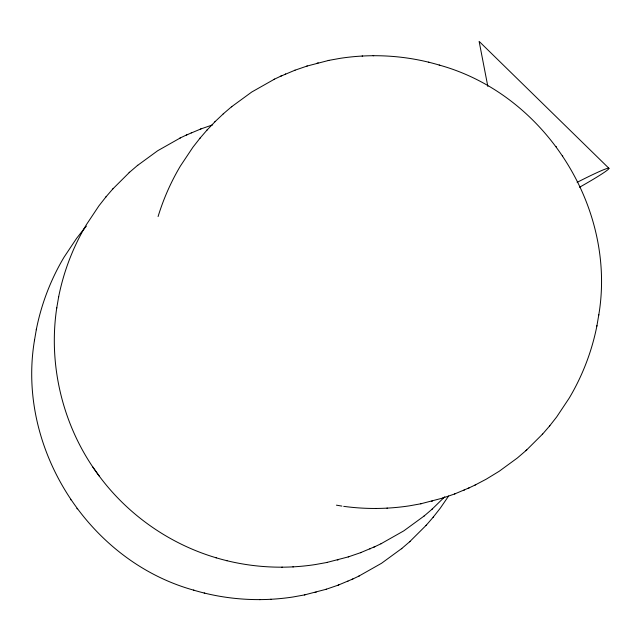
<?xml version="1.0" encoding="UTF-8"?>
<svg xmlns="http://www.w3.org/2000/svg" width="641" height="641" viewBox="0 0 641 641"><rect width="100%" height="100%" fill="white"/><g stroke="black" fill="none" stroke-linecap="round" stroke-linejoin="round"><path stroke-width="0.96" d="M34.526 340.099L34.422 340.7C16.586 448.211 88.506 560.907 193.486 590.097L194.071 590.257M56.801 307.672L56.696 308.273C47.947 366.9 63.579 428.605 99.187 475.991L99.539 476.479C128.28 515.052 169.641 543.953 215.753 557.67L216.346 557.838M598.726 315.22L598.83 314.619C616.666 207.107 544.746 94.411 439.774 65.222L439.181 65.062M36.297 329.762L36.393 329.186C41.441 303.834 50.831 279.38 64.06 257.177L76.608 238.332L83.811 229.157M58.571 297.336L58.668 296.759C63.707 271.407 73.106 246.953 86.335 224.751L98.882 205.905L106.077 196.739M549.449 426.161L556.644 416.987L569.192 398.141C582.421 375.938 591.819 351.484 596.859 326.141L596.955 325.556M34.422 340.7L36.393 329.186M56.696 308.273L58.668 296.759M596.859 326.141L598.83 314.619M158.079 216.554C163.463 198.902 170.963 181.908 180.393 166.043L192.949 147.19L200.144 138.023M448.62 496.006L440.311 508.129L433.108 517.295M112.872 188.879L129.61 172.205M206.939 130.163L215.312 121.381M409.575 541.821L426.321 525.155M525.916 450.687L542.655 434.021M105.669 197.22L113.233 188.454M83.394 229.646L86.407 226.145M199.728 138.504L207.299 129.738M425.953 525.58L433.524 516.814M542.294 434.446L549.858 425.672M444.79 496.751L431.85 509.403M526.79 449.894L517.287 458.043L499.235 471.239L486.142 479.228L475.013 485.077M214.863 121.822L223.677 113.497M137.358 165.578L157.678 150.739L180.514 137.823M231.425 106.871L251.745 92.024L274.58 79.107M380.946 543.784L403.782 530.868L424.102 516.029M358.68 576.211L381.507 563.295L401.835 548.448M129.121 172.637L137.751 165.234M223.188 113.922L231.818 106.526M423.709 516.366L432.338 508.97M401.434 548.792L410.072 541.397M280.349 76.359L295.076 70.173L307.303 65.975M186.283 135.075L201.01 128.889L212.7 124.843M469.244 487.817L454.517 494.011L442.29 498.209M375.177 546.533L360.45 552.718L348.223 556.917M352.903 578.959L338.176 585.145L325.957 589.343M273.859 79.452L281.784 75.678M179.792 138.16L187.725 134.394M467.802 488.498L475.734 484.732M373.743 547.214L381.667 543.448M351.468 579.64L359.393 575.866M285.261 74.14L285.702 73.955M294.419 70.438L295.076 70.173M191.194 132.847L191.635 132.671M200.353 129.153L201.01 128.889M454.517 494.011L455.174 493.738M463.892 490.221L464.332 490.045M360.45 552.718L361.107 552.454M369.825 548.936L370.266 548.76M338.176 585.145L338.841 584.88M347.558 581.363L347.999 581.179M317.031 63.187L318.24 62.858M432.563 500.998L431.353 501.326M338.496 559.705L337.286 560.034M316.221 592.132L315.019 592.46M306.767 66.127L328.873 60.374L340.219 58.331C373.382 53.243 407.628 55.591 439.774 65.222M442.827 498.049L420.72 503.802L409.375 505.845C387.653 509.138 365.474 509.347 343.712 506.342M348.76 556.765L326.654 562.518L315.308 564.561C282.144 569.649 247.899 567.309 215.753 557.67M326.485 589.191L304.379 594.944L293.033 596.987C259.877 602.075 225.624 599.736 193.486 590.097M328.216 60.534L328.873 60.374M420.72 503.802L421.377 503.65M326.654 562.518L327.311 562.357M304.379 594.944L305.036 594.784M373.102 55.695L373.719 55.687M362.101 56.031L362.662 56.015M386.932 508.161L387.493 508.153M375.874 508.497L376.491 508.481M292.865 566.876L293.426 566.86M281.808 567.213L282.425 567.197M259.541 599.639L260.158 599.623M270.598 599.303L271.159 599.287M336.437 505.164L341.885 506.086M428.508 62.153L429.069 62.313M226.457 560.579L227.018 560.739M204.191 593.005L204.743 593.165M579.568 187.236A54.124 2.925 -28.3 0 0 608.942 168.319L479.115 41.361L487.833 86.415M555.987 146.412L556.34 146.901M562.405 155.467L562.758 155.955M92.769 466.936L99.539 476.479M70.494 499.363L70.847 499.852M76.912 508.417L77.265 508.906M577.108 182.356A54.124 2.925 -28.3 0 1 608.942 168.319"/></g></svg>
